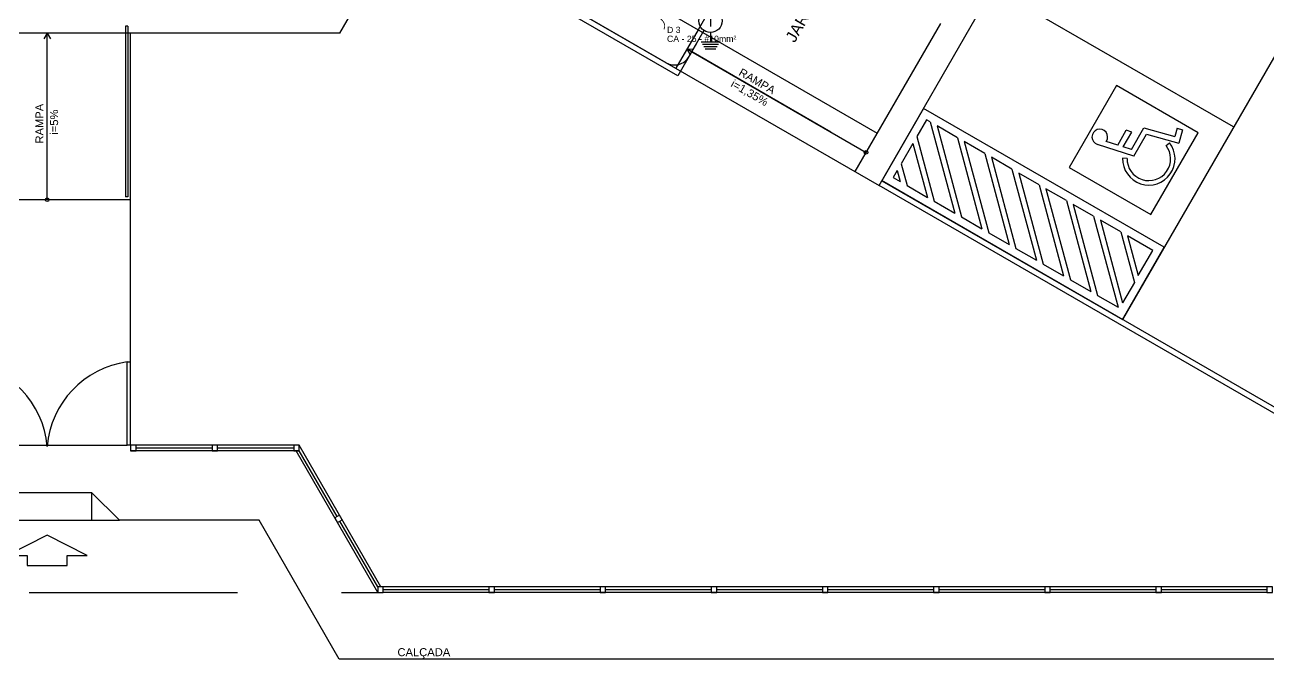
# Model space of a CAD drawing. Extents: x -192 to 167, y 237 to 369.
# Drawn here: x -16.95 to 5.42, y 295.77 to 307.18 of the extents above; entities that cross this region are included whole.
import ezdxf

# ---------------------------------------------------------------- set-up
doc = ezdxf.new("R2010")
doc.units = 0
doc.header["$LTSCALE"] = 0.1
doc.linetypes.add('HIDDEN', pattern=[9.525, 6.35, -3.175])
doc.linetypes.add('TRACEJADO_G', pattern=[0.375, 0.25, -0.125])
doc.layers.get('0').update_dxf_attribs({"linetype": 'CONTINUOUS'})
for name, color, linetype in [('100-Ele_diagramas', 2, 'CONTINUOUS'), ('100-txt_t4', 1, 'CONTINUOUS'), ('75-0', 7, 'CONTINUOUS'), ('A-PISOS-CTEL', 2, 'TRACEJADO_G'), ('A-PISOS-NIVEL', 1, 'CONTINUOUS'), ('AR-PIS', 1, 'CONTINUOUS'), ('ARQ-PIS-VISTA', 8, 'CONTINUOUS'), ('ARQ-SMB-1_100', 1, 'CONTINUOUS'), ('ARQ-TXT-1_050', 2, 'CONTINUOUS'), ('ARQ-TXT-1_075', 2, 'CONTINUOUS'), ('Ele_diagramas', 2, 'CONTINUOUS'), ('FARADAY', 6, 'HIDDEN'), ('GER_PARA-RAIO', 5, 'PARA-RAIO'), ('PORTAL_VTA_DIST', 2, 'CONTINUOUS'), ('PORTAL_VTA_PROX', 1, 'CONTINUOUS')]:
    doc.layers.add(name, color=color, linetype=linetype)
doc.styles.add('ESC-50-A20', font='arial.ttf', dxfattribs={"height": 0.1})
doc.styles.get("Standard").update_dxf_attribs({"font": 'ARIALUNI.TTF'})
doc.styles.add('T4', font='arial.ttf')
doc.linetypes.add('PARA-RAIO', pattern='A,0.5,-0.15,["/",Standard,S=0.15,R=0,X=-0.1,Y=-0.075],-0.05', length=0.7)

# ---------------------------------------------------------------- blocks, each defined once
blk = doc.blocks.new('cadnic01000124')
at = {"color": 10, "const_width": 0.0533}
blk.add_lwpolyline([(0.301, 0.301), (0.39, 0.381), (0.453, 0.463), (0.497, 0.542), (0.53, 0.619), (0.56, 0.69), (0.593, 0.752), (0.638, 0.805), (0.702, 0.846), (0.79, 0.874), (0.897, 0.896), (1.014, 0.921), (1.133, 0.956), (1.245, 1.01), (1.343, 1.091), (1.417, 1.208), (1.46, 1.368)], dxfattribs=at)
at = {"color": 10}
blk.add_lwpolyline([(0.088, 0.088, 0, 0.267, 0), (0.422, 0.422, 0.02, 0.02, 0)], format="xyseb", dxfattribs=at)
at = {"color": 2}
blk.add_circle((0, 0), 0.125, dxfattribs=at)
at = {"color": 3}
blk.add_circle((0, 0), 0.05, dxfattribs=at)
blk = doc.blocks.new('*U69')
at = {"layer": 'Ele_diagramas', "color": 4}
for p, q in [((-0.07, 0.103), (0.07, 0.103)), ((0, 0.103), (0, -0.103))]:
    blk.add_line(p, q, dxfattribs=at)
at = {"layer": 'Ele_diagramas', "color": 3}
for p, q in [((0, -0.208), (0, -0.375)), ((-0.167, -0.375), (0.167, -0.375)), ((-0.143, -0.417), (0.143, -0.417)), ((-0.119, -0.458), (0.119, -0.458)), ((-0.094, -0.5), (0.094, -0.5))]:
    blk.add_line(p, q, dxfattribs=at)
at = {"layer": 'Ele_diagramas', "color": 2}
blk.add_circle((0, 0), 0.208, dxfattribs=at)
blk = doc.blocks.new('Paraplegico')
for p, q in [((134, 171.8), (119.2, 239.1)), ((136.5, 206.8), (131.9, 228.1)), ((136.5, 206.8), (167.2, 206.8)), ((169.4, 196.8), (167.2, 206.8)), ((124.1, 180.5), (120.3, 187.6)), ((138.7, 196.8), (169.4, 196.8)), ((142, 181.8), (138.7, 196.8)), ((142, 181.8), (186.9, 181.8)), ((186.9, 181.8), (201.5, 125.6)), ((134, 171.8), (179.2, 171.8)), ((179.2, 171.8), (194.3, 113.5)), ((179.3, 131.3), (186.7, 128.3)), ((218.8, 119.6), (194.3, 113.5)), ((216.3, 129.2), (201.5, 125.6)), ((216.3, 129.2), (218.8, 119.6))]:
    blk.add_line(p, q)
for centre, radius, start, end in [((133, 242.1), 14.1, 265.5481, 192.3635), ((143, 146.1), 47.2, 118.7728, 337.7713), ((143, 146.1), 39.2, 118.7728, 337.7713)]:
    blk.add_arc(centre, radius, start, end)
blk = doc.blocks.new('6 SALAS')
at = {"color": 251}
for points in [[(47.7, -47.452), (47.8, -47.452), (47.8, -47.352), (47.7, -47.352)], [(49.168, -47.452), (49.268, -47.452), (49.268, -47.352), (49.168, -47.352)], [(50.637, -47.452), (50.737, -47.452), (50.737, -47.352), (50.637, -47.352)], [(51.375, -48.658), (51.425, -48.744), (51.512, -48.694), (51.462, -48.608)], [(52.15, -50), (52.25, -50), (52.25, -49.9), (52.15, -49.9)], [(52.15, -50), (52.25, -50), (52.25, -49.9), (52.15, -49.9)], [(54.15, -50), (54.25, -50), (54.25, -49.9), (54.15, -49.9)], [(54.15, -50), (54.25, -50), (54.25, -49.9), (54.15, -49.9)], [(56.15, -50), (56.25, -50), (56.25, -49.9), (56.15, -49.9)], [(58.15, -50), (58.25, -50), (58.25, -49.9), (58.15, -49.9)], [(60.15, -50), (60.25, -50), (60.25, -49.9), (60.15, -49.9)], [(62.15, -50), (62.25, -50), (62.25, -49.9), (62.15, -49.9)], [(64.15, -50), (64.25, -50), (64.25, -49.9), (64.15, -49.9)], [(66.15, -50), (66.25, -50), (66.25, -49.9), (66.15, -49.9)], [(68.15, -50), (68.25, -50), (68.25, -49.9), (68.15, -49.9)]]:
    blk.add_lwpolyline(points, close=True, dxfattribs=at)
at = {"layer": 'A-PISOS-CTEL', "color": 251, "linetype": 'TRACEJADO_G', "ltscale": 150}
blk.add_line((40.25, -50), (52.15, -50), dxfattribs=at)
blk.add_lwpolyline([(50.533, -36.657), (59.302, -21.455), (66.319, -25.502), (57.55, -40.705)], close=True, dxfattribs=at)
at = {"layer": 'A-PISOS-NIVEL', "color": 251}
for p, q in [((61.17, -42.677), (66.916, -32.716)), ((71.247, -35.214), (65.551, -45.089)), ((51.47, -39.934), (52.705, -37.795)), ((52.705, -37.795), (61.17, -42.677)), ((59.049, -37.905), (57.913, -39.875)), ((67.55, -41.624), (63.219, -39.126)), ((57.22, -39.475), (61.137, -41.735)), ((62.273, -39.764), (60.737, -42.428)), ((47.7, -39.934), (44.7, -39.934)), ((47.7, -47.352), (47.7, -39.934)), ((51.47, -39.934), (47.7, -39.934)), ((57.913, -39.875), (57.513, -40.568)), ((57.713, -40.221), (60.937, -42.081)), ((69.566, -47.52), (61.17, -42.677)), ((69.616, -47.433), (61.22, -42.59)), ((47.7, -42.934), (44.7, -42.934)), ((47.65, -42.884), (47.61, -42.884)), ((50.015, -48.702), (47.5, -48.702)), ((68.943, -51.2), (51.457, -51.2))]:
    blk.add_line(p, q, dxfattribs=at)
at = {"layer": 'AR-PIS', "color": 251, "ltscale": 10}
for p, q in [((49.168, -47.402), (47.8, -47.402)), ((50.637, -47.402), (49.268, -47.402)), ((51.418, -48.633), (50.737, -47.452)), ((52.15, -49.9), (51.468, -48.719)), ((52.25, -49.95), (54.15, -49.95)), ((52.25, -49.95), (54.15, -49.95)), ((54.25, -49.95), (56.15, -49.95)), ((56.25, -49.95), (58.15, -49.95)), ((58.25, -49.95), (60.15, -49.95)), ((60.25, -49.95), (62.15, -49.95)), ((62.25, -49.95), (64.15, -49.95)), ((64.25, -49.95), (66.15, -49.95)), ((66.25, -49.95), (68.15, -49.95))]:
    blk.add_line(p, q, dxfattribs=at)
at = {"layer": 'ARQ-PIS-VISTA', "color": 251}
for p, q in [((47.61, -39.809), (47.61, -42.884)), ((47.65, -39.809), (47.61, -39.809)), ((47.65, -39.809), (47.65, -42.884)), ((66.301, -43.79), (61.97, -41.292)), ((62.025, -41.496), (61.851, -41.798)), ((62.091, -41.534), (62.025, -41.496)), ((62.091, -41.534), (62.531, -43.174)), ((62.581, -41.817), (62.213, -41.605)), ((62.213, -41.605), (62.653, -43.244)), ((61.851, -41.798), (62.163, -42.962)), ((62.581, -41.817), (63.021, -43.456)), ((61.78, -41.92), (61.568, -42.288)), ((61.78, -41.92), (62.041, -42.891)), ((63.071, -42.1), (62.703, -41.888)), ((62.703, -41.888), (63.143, -43.527)), ((63.071, -42.1), (63.511, -43.739)), ((63.561, -42.382), (63.193, -42.17)), ((63.193, -42.17), (63.633, -43.81)), ((61.497, -42.41), (61.425, -42.536)), ((61.497, -42.41), (61.551, -42.608)), ((61.568, -42.288), (61.673, -42.679)), ((63.561, -42.382), (64.001, -44.021)), ((64.051, -42.665), (63.683, -42.453)), ((63.683, -42.453), (64.123, -44.092)), ((61.425, -42.536), (61.551, -42.608)), ((61.673, -42.679), (62.041, -42.891)), ((64.051, -42.665), (64.491, -44.304)), ((64.541, -42.948), (64.173, -42.736)), ((64.173, -42.736), (64.613, -44.375)), ((64.541, -42.948), (64.981, -44.587)), ((62.163, -42.962), (62.531, -43.174)), ((65.031, -43.23), (64.663, -43.018)), ((64.663, -43.018), (65.103, -44.657)), ((62.653, -43.244), (63.021, -43.456)), ((65.031, -43.23), (65.471, -44.869)), ((65.521, -43.513), (65.153, -43.301)), ((65.153, -43.301), (65.552, -44.787)), ((63.143, -43.527), (63.511, -43.739)), ((65.521, -43.513), (65.764, -44.42)), ((66.096, -43.845), (65.643, -43.584)), ((65.643, -43.584), (65.835, -44.297)), ((63.633, -43.81), (64.001, -44.021)), ((65.835, -44.297), (66.096, -43.845)), ((64.123, -44.092), (64.491, -44.304)), ((64.613, -44.375), (64.981, -44.587)), ((65.764, -44.42), (65.552, -44.787)), ((65.103, -44.657), (65.471, -44.869)), ((45.4, -48.202), (47, -48.202)), ((47, -48.202), (47, -48.702)), ((47.5, -48.702), (47, -48.202)), ((44.9, -48.702), (47.5, -48.702))]:
    blk.add_line(p, q, dxfattribs=at)
for points in [[(46.2, -42.927), (46.2, -39.934), (46.141, -40.037)], [(46.2, -42.927), (46.2, -39.934), (46.259, -40.037)], [(60.305, -41.717), (57.713, -40.221), (57.832, -40.222)], [(60.305, -41.717), (57.713, -40.221), (57.773, -40.324)]]:
    blk.add_lwpolyline(points, dxfattribs=at)
for points in [[(66.063, -43.201), (66.913, -41.729), (65.44, -40.879), (64.591, -42.352)], [(61.97, -41.292), (61.22, -42.591), (65.551, -45.089), (66.301, -43.79)]]:
    blk.add_lwpolyline(points, close=True, dxfattribs=at)
for centre in [(60.937, -42.081), (46.2, -42.934)]:
    blk.add_circle(centre, 0.0321, dxfattribs=at)
at = {"layer": 'ARQ-SMB-1_100', "color": 251}
blk.add_lwpolyline([(46.559, -49.336), (46.919, -49.336), (46.2, -48.97), (45.481, -49.336), (45.841, -49.336), (45.841, -49.518), (46.559, -49.518), (46.559, -49.336)], dxfattribs=at)
at = {"layer": 'PORTAL_VTA_DIST', "color": 251}
for centre, start, end in [((44.529, -47.513), 4.8292, 82.1801), ((47.871, -47.513), 97.8199, 175.1708)]:
    blk.add_arc(centre, 1.677, start, end, dxfattribs=at)
at = {"layer": 'PORTAL_VTA_PROX', "color": 251}
for p, q in [((44.757, -47.352), (47.643, -47.352)), ((50.737, -47.352), (47.7, -47.352)), ((52.208, -49.9), (50.737, -47.352)), ((50.737, -47.452), (47.7, -47.452)), ((52.15, -50), (50.679, -47.452)), ((51.457, -51.2), (50.015, -48.702)), ((68.15, -49.9), (52.25, -49.9)), ((68.15, -50), (52.25, -50))]:
    blk.add_line(p, q, dxfattribs=at)
blk.add_lwpolyline([(47.693, -47.352), (47.643, -47.352), (47.643, -45.852), (47.693, -45.852)], close=True, dxfattribs=at)
at = {"layer": 'ARQ-PIS-VISTA', "color": 251, "xscale": 0.01, "yscale": 0.01, "zscale": 0.01, "rotation": 60.02279565092205}
blk.add_blockref('Paraplegico', (66.575, -44.166), dxfattribs=at)
at = {"layer": 'ARQ-TXT-1_050', "color": 251, "insert": (58.501, -41.705), "char_height": 0.2048, "attachment_point": 1, "rotation": 60.0228, "style": 'ESC-50-A20'}
blk.add_mtext_dynamic_manual_height_columns('\\pi1.9481;JARDIM       ', width=4.46064, gutter_width=1, heights=[0], dxfattribs=at)
at = {"layer": 'ARQ-TXT-1_075', "color": 251, "style": 'ESC-50-A20'}
blk.add_text('CALÇADA ', height=0.144, dxfattribs=at).set_placement((52.504, -51.147))
at = {"layer": 'ARQ-TXT-1_075', "color": 251, "char_height": 0.144, "attachment_point": 1, "style": 'ESC-50-A20'}
for s, insert, rotation in [('\\pi1.2216;RAMPA', (57.643, -39.951), 330.114), ('i=1,35%', (58.56, -40.765), 330.114), ('\\pi1.2216;RAMPA', (45.991, -43.144), 90), ('\\pi1.3579;i=5%', (46.254, -43.122), 90)]:
    blk.add_mtext_dynamic_manual_height_columns(s, width=3.14305, gutter_width=0.5, heights=[0], dxfattribs=dict(at, insert=insert, rotation=rotation))

msp = doc.modelspace()

# ---------------------------------------------------------------- block references
at = {"layer": 'FARADAY', "color": 6, "linetype": 'ByBlock'}
msp.add_blockref('6 SALAS', (-62.748, 346.966), dxfattribs=at)

# ---------------------------------------------------------------- next in the draw order: linework, layer by layer
at = {"layer": 'GER_PARA-RAIO'}
for p, q in [((-5.408, 306.498), (-11.56, 310.05)), ((-4.728, 307.077), (-4.999, 306.608))]:
    msp.add_line(p, q, dxfattribs=at)
msp.add_arc((-5.258, 306.758), 0.3, 240, 330.0228, dxfattribs=at)

# ---------------------------------------------------------------- next in the draw order: block references
at = {"layer": '100-Ele_diagramas'}
msp.add_blockref('*U69', (-4.611, 307.25), dxfattribs=at)
at = {"layer": '75-0', "xscale": -0.2812499999999999, "yscale": 0.28125, "zscale": 0.28125, "rotation": 148.2189294398063}
msp.add_blockref('cadnic01000124', (-5.595, 307.64), dxfattribs=at)

# ---------------------------------------------------------------- next in the draw order: texts
at = {"layer": '100-txt_t4', "style": 'T4'}
for s, p in [('CA - 25 - #10mm²', (-5.394, 306.872)), ('D 3', (-5.394, 307.032))]:
    msp.add_text(s, height=0.1125, dxfattribs=at).set_placement(p)

doc.saveas('drawing.dxf')
